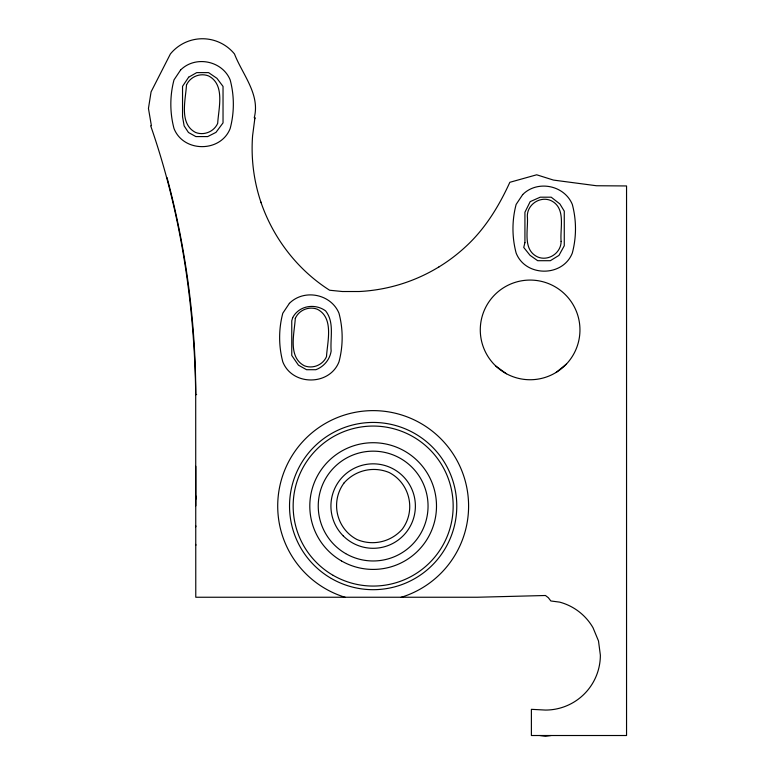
<?xml version="1.0" encoding="UTF-8"?>
<svg xmlns="http://www.w3.org/2000/svg" width="775" height="775" viewBox="0 0 775 775"><rect width="100%" height="100%" fill="white"/><g stroke="black" fill="none" stroke-linecap="round" stroke-linejoin="round"><path stroke-width="1.16" d="M195.775 545.416L195.775 544.408M195.775 525.837L195.775 526.845M195.775 505.881L195.765 466.317M195.765 499.313L195.765 495.884M438.912 266.949A168.475 168.475 0 0 0 465.717 246.634C485.15 228.828 498.993 206.102 509.843 182.299L536.688 174.792L553.457 180.081L596.469 185.748L626.549 185.952L626.549 735.514L531.388 735.514L531.388 709.328L545.464 710.065A54.899 54.899 0 0 0 600.363 655.166L598.494 640.954L593.011 627.711A54.899 54.899 0 0 0 559.676 602.127L550.851 600.974L548.361 597.728L545.464 595.5L477.313 597.244L195.775 597.244L195.707 394.601C194.573 303.393 180.682 212.098 150.679 125.812L151.367 125.579L148.451 108.432L151.077 91.857L170.393 53.95A41.366 41.366 0 0 1 234.476 53.95C242.42 74.507 260.332 94.25 254.258 117.703L254.927 117.829L252.592 135.732A168.911 168.911 0 0 0 260.913 202.159L261.068 202.653M254.733 118.778L254.927 117.829M195.707 394.601L196.637 394.533M556.227 372.358L566.322 364.153M401.15 597.244L402.651 596.837A95.451 95.451 0 0 0 450.372 449.965A95.451 95.451 0 0 0 295.934 449.965A95.451 95.451 0 0 0 343.654 596.837L345.156 597.244M551.093 735.514L545.464 736.25L539.836 735.514M261.03 202.159L260.904 202.159C273.168 238.09 297.522 269.865 329.637 290.238L342.395 291.516L359.242 291.516A168.931 168.931 0 0 0 438.902 266.939M495.874 366.11A49.832 49.832 0 0 0 578.596 341.465A49.832 49.832 0 0 0 515.888 282.148A49.832 49.832 0 0 0 495.874 366.11L506.404 373.744M167.003 177.533A845.099 845.099 0 0 1 195.765 394.601M186.475 85.066C185.632 100.101 178.792 123.806 195.62 132.477C204.077 135.79 214.055 131.653 217.697 123.341C218.55 108.306 225.38 84.591 208.553 75.921C200.095 72.617 190.117 76.754 186.475 85.066M295.285 318.399C294.432 333.434 287.593 357.139 304.43 365.81C312.877 369.113 322.855 364.977 326.498 356.665C327.35 341.63 334.18 317.924 317.353 309.254C308.905 305.951 298.918 310.087 295.285 318.399M561.11 241.403C561.139 252.979 548.448 261.466 537.753 257.009C522.04 249.724 528.579 229.468 527.329 216.06C527.3 204.484 540.001 195.998 550.686 200.454C566.399 207.729 559.86 227.986 561.11 241.403M524.927 242.653L523.735 247.448L530.081 255.353L537.685 260.7L550.347 260.7L558.978 255.382L564.268 245.762L564.268 211.129L559.86 203.922L551.19 197.189L540.214 197.189L530.178 201.645L524.927 212.243L524.927 242.653M292.708 317.595L291.758 320.821L291.758 355.454L298.462 365.19L306.58 369.714L315.871 369.714C323.931 366.633 329.84 359.6 331.148 351.027C330.073 337.716 334.626 322.332 325.607 310.882C314.979 303.112 299.063 305.544 292.708 317.595M344.1 482.893C330.121 501.648 336.302 528.715 357.033 539.545C372.794 546.181 390.891 542.054 402.215 529.238C416.185 510.483 410.004 483.416 389.282 472.576C373.521 465.949 355.415 470.076 344.1 482.893M180.585 70.031L173.997 79.893A94.967 94.967 0 0 0 173.997 128.505C183.423 152.675 220.749 152.675 230.175 128.505A94.928 94.928 0 0 0 230.175 79.893C222.251 60.624 195.29 55.258 180.585 70.031M289.385 303.364L282.798 313.226A94.967 94.967 0 0 0 282.798 361.838C292.233 386.008 329.549 386.008 338.985 361.838A94.928 94.928 0 0 0 338.985 313.226C331.051 293.948 304.091 288.591 289.385 303.364M522.718 194.554L516.131 204.426A94.928 94.928 0 0 0 516.131 253.037C525.566 277.198 562.882 277.198 572.318 253.037A94.967 94.967 0 0 0 572.318 204.426C564.384 185.148 537.424 179.79 522.718 194.554M188.654 77.2L182.542 86.325L182.542 116.734L184.14 125.889L188.47 132.496L195.862 136.584L207.69 136.584L215.973 132.37L223.035 122.886L223.035 86.422L216.942 78.323L208.562 72.617L196.734 72.617L188.654 77.2M331.342 578.479A83.622 83.622 0 0 0 456.775 506.065A83.622 83.622 0 0 0 331.342 433.642A83.622 83.622 0 0 0 331.342 578.479M343.286 535.932A42.238 42.238 0 0 0 413.947 516.993A42.238 42.238 0 0 0 362.225 465.271A42.238 42.238 0 0 0 343.286 535.932M345.698 553.612A54.899 54.899 0 0 0 428.052 506.065A54.899 54.899 0 0 0 345.698 458.519A54.899 54.899 0 0 0 345.698 553.612M341.475 560.926A63.347 63.347 0 0 0 436.499 506.065A63.347 63.347 0 0 0 341.475 451.205A63.347 63.347 0 0 0 341.475 560.926M333.153 575.35A80.009 80.009 0 0 0 453.162 506.065A80.009 80.009 0 0 0 333.153 436.78A80.009 80.009 0 0 0 333.153 575.35"/></g></svg>
